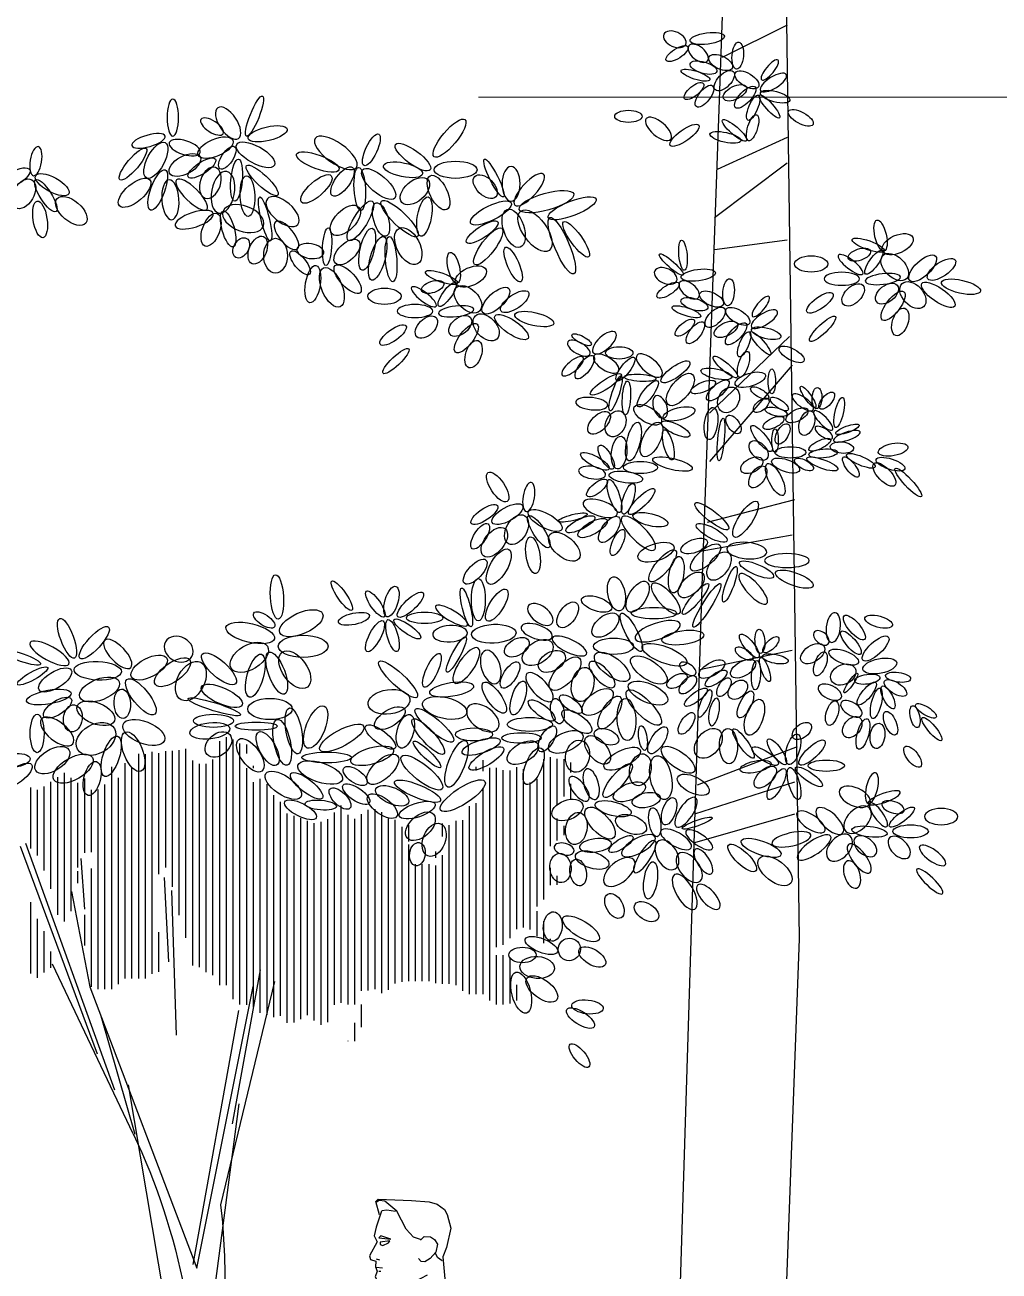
# Model space of a CAD drawing. Header units: millimetres. Extents: x 485872 to 486142, y -52344 to -52207.
# Drawn here: x 485983.327 to 485986.033, y -52337.635 to -52334.176 of the extents above; entities that cross this region are included whole.
import ezdxf

# ---------------------------------------------------------------- set-up
doc = ezdxf.new("R2010")
doc.units = ezdxf.units.MM
doc.header["$LTSCALE"] = 15

# ---------------------------------------------------------------- blocks, each defined once
blk = doc.blocks.new('m4')
at = {"color": 99}
for p, q in [((1153037.4, 193773.7), (1153037.4, 193833.74)), ((1153038.96, 193776.92), (1153038.96, 193834.3)), ((1153035.84, 193772.43), (1153035.84, 193832.8)), ((1153040.53, 193776.9), (1153040.53, 193833.37)), ((1153056.15, 193779.53), (1153056.15, 193830.94)), ((1153042.09, 193779.23), (1153042.09, 193829.11)), ((1153043.65, 193779.93), (1153043.65, 193828.13)), ((1153045.21, 193781.07), (1153045.21, 193828.13)), ((1153046.78, 193781.46), (1153046.78, 193828.91)), ((1153057.71, 193778.45), (1153057.71, 193830.39)), ((1153059.28, 193778.45), (1153059.28, 193830.46)), ((1153062.4, 193778.45), (1153062.4, 193828.26)), ((1152974.9, 193786.23), (1152974.9, 193826.66)), ((1152976.46, 193785.71), (1152976.46, 193827.18)), ((1152978.03, 193773.41), (1152978.03, 193827.21)), ((1153034.28, 193772.41), (1153034.28, 193827.14)), ((1153060.84, 193778.45), (1153060.84, 193827.21)), ((1153065.53, 193776.04), (1153065.53, 193827.43)), ((1152979.59, 193774.84), (1152979.59, 193822.38)), ((1153029.59, 193770.04), (1153029.59, 193823.42)), ((1153031.15, 193770.56), (1153031.15, 193824.62)), ((1153032.71, 193771.89), (1153032.71, 193823.89)), ((1153063.96, 193777.13), (1153063.96, 193824.92)), ((1153067.09, 193776.04), (1153067.09, 193823.37)), ((1153068.65, 193776.04), (1153068.65, 193822.2)), ((1153026.46, 193769.84), (1153026.46, 193819.33)), ((1153028.03, 193769.52), (1153028.03, 193820.89)), ((1152981.15, 193774.84), (1152981.15, 193819.01)), ((1152982.71, 193774.84), (1152982.71, 193818.34)), ((1153003.03, 193775.05), (1153003.03, 193816.98)), ((1153004.59, 193776.02), (1153004.59, 193817.65)), ((1153006.15, 193775.67), (1153006.15, 193817.52)), ((1153007.71, 193775.59), (1153007.71, 193816.48)), ((1153012.4, 193772.81), (1153012.4, 193818.46)), ((1153013.96, 193772.35), (1153013.96, 193816.9)), ((1153024.9, 193768.22), (1153024.9, 193816.64)), ((1152984.28, 193775.58), (1152984.28, 193815.06)), ((1152985.84, 193776.93), (1152985.84, 193814.93)), ((1152999.9, 193777.28), (1152999.9, 193815.17)), ((1153001.46, 193775.82), (1153001.46, 193815.51)), ((1153009.28, 193772.43), (1153009.28, 193815.44)), ((1153010.84, 193772.43), (1153010.84, 193816.34)), ((1153015.53, 193768.38), (1153015.53, 193815.34)), ((1153017.09, 193767.75), (1153017.09, 193814.71)), ((1153018.65, 193768.77), (1153018.65, 193814.39)), ((1153020.21, 193770.02), (1153020.21, 193814.96)), ((1153021.78, 193769.09), (1153021.78, 193815.53)), ((1153023.34, 193768.31), (1153023.34, 193816.09)), ((1152998.34, 193777.67), (1152998.34, 193813.53)), ((1152987.4, 193777.25), (1152987.4, 193808.55)), ((1152996.78, 193777.85), (1152996.78, 193809.5)), ((1152988.96, 193777.25), (1152988.96, 193806.98)), ((1152992.09, 193777.82), (1152992.09, 193804.94)), ((1152993.65, 193777.85), (1152993.65, 193804.94)), ((1152995.21, 193777.85), (1152995.21, 193804.94)), ((1152990.53, 193777.43), (1152990.53, 193804.58)), ((1153070.21, 193776.56), (1153070.21, 193803.9)), ((1153052.28, 193782.31), (1153053.29, 193801.87)), ((1153050.51, 193765.35), (1153051.65, 193798.86)), ((1153084.28, 193779.66), (1153084.28, 193796.15)), ((1152965.53, 193786.68), (1152965.53, 193791.7)), ((1153071.78, 193786.09), (1153071.78, 193793.19)), ((1153082.71, 193778.66), (1153082.71, 193792.31)), ((1153054.59, 193780.01), (1153054.59, 193789.2)), ((1153081.15, 193779.89), (1153081.15, 193789.43)), ((1153079.59, 193780.95), (1153079.59, 193784.74)), ((1152973.34, 193772.7), (1152973.34, 193783.4)), ((1152974.9, 193772.43), (1152974.9, 193783.87)), ((1152976.46, 193772.43), (1152976.46, 193783.87)), ((1152971.78, 193773.42), (1152971.78, 193776.99)), ((1153007.71, 193767.24), (1153007.71, 193772.43)), ((1153009.28, 193764.01), (1153009.28, 193768.2)), ((1153010.84, 193764.01), (1153010.84, 193764.04))]:
    blk.add_line(p, q, dxfattribs=at)
at = {"color": 116}
for p, q in [((1153034.28, 193830.52), (1153034.28, 193832.63)), ((1153048.34, 193787.91), (1153048.34, 193831.57)), ((1153049.9, 193793.1), (1153049.9, 193831.29)), ((1153051.46, 193799.69), (1153051.46, 193831.11)), ((1153053.03, 193804.13), (1153053.03, 193831.02)), ((1152959.28, 193826.09), (1152959.28, 193828.42)), ((1152960.84, 193820.57), (1152960.84, 193829.17)), ((1152962.4, 193818.52), (1152962.4, 193829.32)), ((1152963.96, 193809.11), (1152963.96, 193829.66)), ((1152965.53, 193796.71), (1152965.53, 193829.22)), ((1152979.59, 193826.42), (1152979.59, 193829)), ((1153054.59, 193802.62), (1153054.59, 193830.6)), ((1152970.21, 193790.26), (1152970.21, 193826.88)), ((1152971.78, 193789.86), (1152971.78, 193827.39)), ((1152973.34, 193787.8), (1152973.34, 193826.61)), ((1152981.15, 193826.61), (1152981.15, 193827.44)), ((1153032.71, 193827.14), (1153032.71, 193827.65)), ((1153076.46, 193791.67), (1153076.46, 193826.01)), ((1153078.03, 193793.23), (1153078.03, 193825.07)), ((1152959.28, 193820.05), (1152959.28, 193823.52)), ((1152967.09, 193795.15), (1152967.09, 193824.65)), ((1152968.65, 193789.81), (1152968.65, 193823.83)), ((1153071.78, 193807.51), (1153071.78, 193824.7)), ((1153073.34, 193804.16), (1153073.34, 193823.75)), ((1153074.9, 193794.05), (1153074.9, 193824.86)), ((1153079.59, 193799.19), (1153079.59, 193823.94)), ((1153081.15, 193803.43), (1153081.15, 193822.9)), ((1153084.28, 193808.51), (1153084.28, 193822.64)), ((1153070.21, 193807.69), (1153070.21, 193822.14)), ((1153082.71, 193806.95), (1153082.71, 193822.13)), ((1152960.84, 193811.63), (1152960.84, 193813.76)), ((1152962.4, 193810.37), (1152962.4, 193815.46)), ((1152987.4, 193808.56), (1152987.4, 193813.97)), ((1152988.96, 193811.32), (1152988.96, 193814.33)), ((1152996.78, 193810.13), (1152996.78, 193813.97)), ((1152990.53, 193806.38), (1152990.53, 193807.83)), ((1153071.76, 193794.48), (1153072.64, 193806.25)), ((1152962.4, 193800.12), (1152962.4, 193802.22)), ((1152963.96, 193800.08), (1152963.96, 193804.1)), ((1153073.34, 193800.54), (1153073.34, 193803.31)), ((1152967.09, 193788.24), (1152967.09, 193794.04)), ((1152963.96, 193787.44), (1152963.96, 193787.61))]:
    blk.add_line(p, q, dxfattribs=at)
at = {"color": 27}
for p, q in [((1153064.8, 193752.63), (1153085.42, 193809.67)), ((1153068.85, 193760.97), (1153086.68, 193808.98)), ((1153070.49, 193776.57), (1153074.79, 193798.59)), ((1153037.58, 193744.89), (1153031.11, 193780.48)), ((1153060.56, 193742.56), (1153079.22, 193781.76)), ((1153027.86, 193777.8), (1153040.33, 193726.08)), ((1153045.83, 193711.46), (1153032.83, 193776.65)), ((1153070.62, 193776.57), (1153045.83, 193711.46)), ((1153046.71, 193712.28), (1153036.08, 193771.1)), ((1153060.12, 193742.37), (1153067.96, 193769.73)), ((1153046.83, 193666.11), (1153061.64, 193753.86)), ((1153036.08, 193749.48), (1153046.59, 193669.64))]:
    blk.add_line(p, q, dxfattribs=at)
for centre, start, end in [((1153196, 193678.1), 154.547, 183.6902), ((1153189.35, 193709), 173.4603, 181.5354)]:
    blk.add_arc(centre, 150, start, end, dxfattribs=at)
at = {"color": 116, "extrusion": (0, 0, -1)}
for centre, major_axis, ratio in [((1152927.68, 193995.92), (-3.98, 0.54), 0.329118), ((1152920.64, 193991.95), (-0.26, 3.13), 0.42054), ((1152924.59, 193990.37), (2.68, 1.29), 0.508888), ((1152928.56, 193989.17), (3.1, 0.91), 0.409174), ((1152918.52, 193986.36), (2.67, 1.65), 0.480617), ((1152930.42, 193987.43), (3.32, 1.08), 0.270347), ((1153032.48, 193977.97), (-1.83, 4.63), 0.208689), ((1152917.2, 193975.27), (-0.93, 3), 0.360462), ((1152921.4, 193974.66), (2.77, 2.4), 0.257473), ((1153029.43, 193973.88), (-4.5, 1.08), 0.34686), ((1152923.48, 193973.04), (3.58, 0.78), 0.308968), ((1153005.43, 193970.15), (-1.69, 3.64), 0.329118), ((1152995.83, 193968.48), (4.02, 2.93), 0.322519), ((1153017.85, 193967.35), (4.92, 1.81), 0.306393), ((1152998.11, 193965.54), (4.53, 0.95), 0.34686), ((1152964.9, 193958.17), (-6.3, 1.78), 0.302788), ((1152958.96, 193956.62), (-5.53, 2.15), 0.28625), ((1152887.58, 193950.34), (0.83, 3.57), 0.360462), ((1153015.68, 193947.75), (-0.29, 4.36), 0.237905), ((1152883.63, 193948.33), (-3.51, 1.56), 0.540694), ((1152890.45, 193948.1), (3.7, 1.33), 0.264339), ((1152933.31, 193945.77), (0.31, 3.48), 0.270347), ((1152877.83, 193942.75), (-2.98, 2.82), 0.437157), ((1152884.3, 193943.04), (2.73, 2.7), 0.614425), ((1152889.14, 193944.14), (-1.92, 2.71), 0.313033), ((1152936, 193943.63), (2.75, 2.43), 0.205978), ((1152873.47, 193942.51), (-3.17, 2.17), 0.417809), ((1152922.74, 193937.22), (-0.26, 3.13), 0.42054), ((1152929.78, 193941.19), (-3.98, 0.54), 0.329118), ((1152926.7, 193935.65), (2.68, 1.29), 0.508888), ((1152930.66, 193934.45), (3.1, 0.91), 0.409174), ((1152920.62, 193931.64), (2.67, 1.65), 0.480617), ((1152932.53, 193932.71), (3.32, 1.08), 0.270347), ((1152956.76, 193926.22), (2.23, 1.16), 0.329118), ((1152919.3, 193920.54), (-0.93, 3), 0.360462), ((1152923.5, 193919.94), (2.77, 2.4), 0.257473), ((1152912.76, 193916.59), (0, 2.88), 0.294924), ((1152917.73, 193916.98), (-3.5, 1.08), 0.411957), ((1152925.58, 193918.32), (3.58, 0.78), 0.308968), ((1152943.22, 193917.42), (3.7, 0.22), 0.222639), ((1152991.41, 193849.75), (-1.8, 3.88), 0.308968), ((1153086.37, 193852.72), (4.37, 1.52), 0.204035), ((1152887.75, 193850.75), (-3.91, 0.77), 0.426863), ((1152999.24, 193847.67), (4.39, 4.13), 0.250757), ((1153032.29, 193848.5), (-1.39, 4.96), 0.366572), ((1153068.77, 193849.66), (5.49, 0.23), 0.394792), ((1152894.45, 193846.81), (-1.53, 2.25), 0.207959), ((1153068.34, 193845.32), (-4.55, 1.78), 0.502073), ((1152971.44, 193843.34), (-1.27, 3.9), 0.368132), ((1152976.99, 193843.45), (2.51, 3.47), 0.375175), ((1152986.86, 193845.33), (-5.08, 0.82), 0.311586), ((1153040.04, 193843.85), (4.71, 2.08), 0.366572), ((1153063.1, 193842.02), (0.2, 3.4), 0.554558), ((1152962.37, 193840.31), (0.61, 2.9), 0.508888), ((1152966.02, 193840.47), (3, 2.25), 0.35208), ((1153041.79, 193841.32), (6.09, 1.88), 0.148135), ((1153069.2, 193839.82), (4.28, 1.75), 0.530492), ((1152957.87, 193837.89), (3.33, 2.4), 0.414148), ((1153018.32, 193836.64), (-1.95, 4.86), 0.414532), ((1153023.39, 193835.74), (0.97, 5.32), 0.331393)]:
    blk.add_ellipse(centre, major_axis=major_axis, ratio=ratio, dxfattribs=at)
at = {"color": 116}
for centre, major_axis, ratio in [((1152935.21, 193995.72), (2.54, 1.16), 0.60828), ((1152929.78, 193992.49), (2.17, 1.76), 0.540694), ((1152913.2, 193988.64), (-1.89, 2.29), 0.318055), ((1152912.37, 193985.73), (-2.97, 1.84), 0.378486), ((1152938.99, 193975), (2.84, 2.39), 0.445277), ((1153038.59, 193976.35), (2.38, 3.55), 0.485521), ((1153013.67, 193969.46), (4.78, 3.36), 0.403503), ((1153048.64, 193970.67), (3.57, 1.15), 0.427525), ((1153083.08, 193967.54), (-0.56, 3.36), 0.38819), ((1152968.89, 193960.93), (-3.32, 3.59), 0.347589), ((1152894.52, 193943.63), (2.83, 2.19), 0.290128), ((1152896.55, 193940.34), (4.1, 0), 0.368132), ((1152937.31, 193940.99), (2.54, 1.16), 0.60828), ((1152931.88, 193937.76), (2.17, 1.76), 0.540694), ((1152915.3, 193933.92), (-1.89, 2.29), 0.318055), ((1152914.47, 193931), (-2.97, 1.84), 0.378486), ((1152995.33, 193932.87), (4.1, 0), 0.368132), ((1152951.49, 193925.55), (-2.57, 2.36), 0.439314), ((1152957.42, 193924.28), (2.57, 1.44), 0.440565), ((1152941.09, 193920.27), (2.84, 2.39), 0.445277), ((1152951.08, 193920.7), (2.87, 1.79), 0.453485), ((1152932.19, 193850.13), (1.8, 1.23), 0.519066), ((1152899.3, 193844.7), (2.64, 1.28), 0.521383), ((1152894.33, 193840.84), (2.37, 1.45), 0.530492), ((1152979.63, 193838.76), (3.5, 2.47), 0.595867)]:
    blk.add_ellipse(centre, major_axis=major_axis, ratio=ratio, dxfattribs=at)
at = {"color": 116, "extrusion": (0, 0, -1)}
for centre, major_axis, ratio in [((1152934.67, 193992.42), (-2.5, 1.59), 0.381666), ((1152923.74, 193986.15), (-2.08, 2.12), 0.508888), ((1152911.96, 193982.46), (3.38, 0.88), 0.351451), ((1152918.9, 193982.32), (-2.3, 2.39), 0.398406), ((1152921.27, 193983.36), (-2.64, 1.35), 0.508888), ((1152928.34, 193982.57), (-1.87, 2.41), 0.432555), ((1152930.77, 193983.75), (-2.15, 1.78), 0.40552), ((1152913.28, 193980.18), (2.31, 2.62), 0.243312), ((1152917.06, 193979.9), (-1.21, 2.9), 0.330424), ((1152906.05, 193977.57), (2.84, 1.54), 0.409174), ((1152945.95, 193977.91), (3.16, 0), 0.447471), ((1152932.96, 193973.52), (-3.29, 2.33), 0.321494), ((1153032.24, 193969.01), (4.35, 2.42), 0.398406), ((1153041.49, 193970.67), (-4.01, 1.72), 0.454183), ((1153055.32, 193967.75), (-2.16, 4.09), 0.428474), ((1153038.78, 193968.34), (-1.69, 2.55), 0.432555), ((1153048.6, 193966.65), (-3.53, 1.91), 0.517185), ((1153060.61, 193966.86), (-3.03, 3.61), 0.28036), ((1153003.75, 193962.27), (3.74, 3.28), 0.398406), ((1153008.11, 193961.13), (0.28, 4.97), 0.265604), ((1153012.12, 193962.84), (-2.35, 3.26), 0.423152), ((1153030.7, 193963.09), (3.61, 3.42), 0.265604), ((1153036.63, 193963.14), (-0.42, 4.87), 0.270347), ((1153044.66, 193965.95), (-3.14, 2.06), 0.35208), ((1153088.02, 193963.58), (-3.5, 1.97), 0.399643), ((1152995.36, 193960.6), (-3.04, 2.62), 0.587711), ((1153018.17, 193961.11), (-3.46, 3.07), 0.367264), ((1153034.12, 193959.47), (0.2, 4.71), 0.360462), ((1153054.87, 193960.88), (-1.71, 4.67), 0.322519), ((1153060.23, 193960.23), (-3.53, 2.99), 0.448878), ((1153079.29, 193962.1), (3.84, 2.08), 0.389299), ((1153080.78, 193959.55), (2.36, 3.67), 0.302788), ((1153085.91, 193959.98), (-1.89, 3.24), 0.628714), ((1152998.87, 193954.23), (4.2, 4.07), 0.274382), ((1153003.19, 193954.04), (1.14, 3.85), 0.423152), ((1153007.97, 193953.74), (-2.75, 4.56), 0.30137), ((1153011.45, 193953.83), (-3.07, 3.1), 0.540694), ((1153030.03, 193954.17), (1.24, 5.09), 0.180231), ((1153074.87, 193956.03), (3.33, 2.82), 0.540694), ((1153082.1, 193954.07), (0.65, 4.23), 0.375175), ((1152961.34, 193947.97), (2.78, 6.5), 0.240308), ((1152967.56, 193951.44), (3.26, 4.54), 0.490004), ((1153038.59, 193951.86), (1.16, 4.12), 0.331037), ((1153042.54, 193951.66), (-1.39, 3.77), 0.493677), ((1152958.05, 193949.47), (2.91, 4.04), 0.265604), ((1152996.89, 193947.9), (2.14, 4.1), 0.571299), ((1153006.39, 193947.17), (-1.17, 4.84), 0.322519), ((1153000.88, 193944.87), (0.42, 5.22), 0.252324), ((1153003.97, 193945.05), (-1.4, 5.05), 0.324416), ((1153011.08, 193946.52), (-2.69, 2.61), 0.528119), ((1153027.61, 193945.67), (0, 4.02), 0.681744), ((1153031.72, 193946.96), (-1.32, 3.14), 0.582286), ((1153035.56, 193947.48), (-1.25, 2.2), 0.671206), ((1152892.49, 193945.92), (-2.57, 0.85), 0.488369), ((1153021.93, 193944.03), (2.14, 2.65), 0.38819), ((1152903.63, 193943.76), (-3.84, 0), 0.49154), ((1153010.92, 193940.25), (2.9, 3.14), 0.397244), ((1153014.58, 193938.34), (1.9, 4.5), 0.482762), ((1153018.97, 193939.09), (-0.72, 4.31), 0.389299), ((1152868.97, 193938.49), (4.51, 1.03), 0.326457), ((1152874.22, 193936.62), (3.81, 2.62), 0.34686), ((1152880.1, 193936.55), (2.49, 2.69), 0.643683), ((1152884.68, 193934.06), (-2.48, 3.27), 0.39114), ((1152886.09, 193936.9), (-2.37, 1.93), 0.617936), ((1152893.92, 193936.61), (-2.22, 2.22), 0.600771), ((1152901.62, 193934.78), (-2.97, 2.14), 0.360462), ((1152936.77, 193937.69), (-2.5, 1.59), 0.381666), ((1153002.4, 193936.29), (-3.84, 0), 0.49154), ((1152883.01, 193930.36), (-1.06, 3.14), 0.540694), ((1152900.99, 193928.76), (-2.97, 2.83), 0.253091), ((1152925.85, 193931.43), (-2.08, 2.12), 0.508888), ((1152967.74, 193931.02), (4.51, 1.03), 0.326457), ((1152914.06, 193927.74), (3.38, 0.88), 0.351451), ((1152921.01, 193927.6), (-2.3, 2.39), 0.398406), ((1152923.37, 193928.64), (-2.64, 1.35), 0.508888), ((1152930.45, 193927.85), (-1.87, 2.41), 0.432555), ((1152932.87, 193929.02), (-2.15, 1.78), 0.40552), ((1152915.39, 193925.45), (2.31, 2.62), 0.243312), ((1152919.16, 193925.17), (-1.21, 2.9), 0.330424), ((1152908.15, 193922.84), (2.84, 1.54), 0.409174), ((1152948.05, 193923.18), (3.16, 0), 0.447471), ((1152935.06, 193918.8), (-3.29, 2.33), 0.321494), ((1152946.63, 193919.47), (-2.05, 2.69), 0.313951), ((1152956.05, 193919.9), (-1.99, 2.6), 0.396509), ((1152933.92, 193914.72), (-2.79, 3.5), 0.474756), ((1152951.15, 193915.91), (-3.57, 2.32), 0.249551), ((1152901.5, 193851.26), (-1.04, 2.74), 0.444141), ((1152949.72, 193850.58), (3.9, 2.95), 0.444141), ((1152963.65, 193851.82), (-2.95, 1.7), 0.637741), ((1153023.17, 193849.91), (2.92, 4.03), 0.569151), ((1153027.34, 193849.11), (1.79, 4.83), 0.366572), ((1153040.71, 193850.1), (3.85, 3.43), 0.366572), ((1152896.22, 193848.79), (-2.74, 1.43), 0.733144), ((1152911.96, 193852.41), (3, 0.59), 0.339865), ((1152914.32, 193849.93), (1.01, 2.79), 0.28625), ((1152916.42, 193848.64), (-0.2, 3.4), 0.305007), ((1152919.39, 193850.15), (-2.79, 1.62), 0.52608), ((1152926.62, 193850.05), (-2.94, 1.71), 0.443646), ((1152941.21, 193849.84), (4.06, 2.73), 0.444141), ((1152960.6, 193848.98), (-3.32, 3.59), 0.444141), ((1152973.33, 193848.67), (-1.88, 2.94), 0.432555), ((1153047.2, 193847.28), (-2.26, 4.33), 0.637246), ((1153051.44, 193849.32), (-3.98, 2.84), 0.444141), ((1153056.87, 193850.4), (-4.09, 2.17), 0.469281), ((1152883.52, 193848.17), (2.9, 0.41), 0.38621), ((1152890.62, 193847.7), (-2.91, 0.39), 0.38621), ((1152923.84, 193845.86), (-1.3, 2.07), 0.502073), ((1152925.62, 193847.89), (-2.44, 1.69), 0.381666), ((1152932.16, 193846.42), (-1.78, 1.92), 0.504647), ((1152934.68, 193847.31), (-2.27, 1.31), 0.504647), ((1152956.53, 193846.47), (-0.89, 3.92), 0.634727), ((1153058.78, 193843.63), (3.23, 4.01), 0.366572), ((1153078.62, 193847.53), (-3.71, 2.3), 0.432555), ((1153083.87, 193848.45), (-3.52, 1.94), 0.235084), ((1152884.13, 193845.67), (2.52, 1.6), 0.436349), ((1152885.86, 193843.5), (1.33, 2.62), 0.366899), ((1152888.56, 193842.11), (-0.84, 3.51), 0.313446), ((1152890.78, 193844.38), (-2.08, 2.56), 0.326133), ((1152920.61, 193845.27), (-1.86, 1.84), 0.684879), ((1152930.32, 193843.54), (-2.59, 1.94), 0.321493), ((1152941.4, 193844.5), (4.5, 1.92), 0.444141), ((1152942.39, 193841.16), (3.89, 3.89), 0.343298), ((1152953.08, 193842.43), (-3.38, 2.62), 0.50759), ((1153001.34, 193842.48), (-4.84, 0.65), 0.579315), ((1153080.07, 193843.57), (-5.15, 0.93), 0.306393), ((1152898.78, 193839.86), (-0.83, 2.81), 0.463452), ((1152916.76, 193838.89), (-1.43, 4.12), 0.454183), ((1152918.84, 193841.86), (-1.48, 3.07), 0.38819), ((1152946.38, 193838.39), (0.28, 4.88), 0.444141), ((1152950.23, 193839.98), (-2.31, 3.7), 0.410927), ((1152959.26, 193841.92), (2.5, 1.91), 0.42054), ((1152988.47, 193841.05), (5.11, 1.13), 0.468601), ((1153028.91, 193840.81), (5.15, 0), 0.476544), ((1153078.08, 193841.12), (-3.17, 2.01), 0.427525), ((1152877.08, 193840.39), (2.36, 1.47), 0.34686), ((1152879.61, 193839.03), (0.59, 2.5), 0.419313), ((1152885.27, 193837.51), (1.15, 2.7), 0.444141), ((1152990.86, 193837.06), (4.37, 3.75), 0.262155), ((1153001.17, 193838.69), (-3.41, 2.12), 0.470168), ((1153074.53, 193838.65), (-0.38, 3.12), 0.690886)]:
    blk.add_ellipse(centre, major_axis=major_axis, ratio=ratio, start_param=3.141593, end_param=9.424778, dxfattribs=at)
at = {"color": 60}
for centre, major_axis, ratio in [((1153051.39, 193977.62), (0, 4.28), 0.308968), ((1153042.31, 193975.55), (2.56, 1.66), 0.432555), ((1152973.09, 193962.31), (0, 4.02), 0.517185), ((1152993.29, 193936.16), (2.83, 2.19), 0.290128)]:
    blk.add_ellipse(centre, major_axis=major_axis, ratio=ratio, dxfattribs=at)
at = {"color": 60, "extrusion": (0, 0, -1)}
for centre, major_axis, ratio in [((1152987.35, 193972.85), (-3.58, 4.29), 0.30414), ((1152977.06, 193963.62), (2.2, 4.37), 0.193105), ((1152985.95, 193965.55), (-4.98, 0), 0.398406), ((1152979.07, 193961.64), (2.43, 2.38), 0.582286), ((1152986.36, 193942.87), (0.83, 3.57), 0.360462), ((1152982.4, 193940.86), (-3.51, 1.56), 0.540694), ((1152989.23, 193940.63), (3.7, 1.33), 0.264339), ((1152972.24, 193935.04), (-3.17, 2.17), 0.417809), ((1152976.61, 193935.28), (-2.98, 2.82), 0.437157), ((1152983.07, 193935.58), (2.73, 2.7), 0.614425), ((1152987.91, 193936.67), (-1.92, 2.71), 0.313033)]:
    blk.add_ellipse(centre, major_axis=major_axis, ratio=ratio, dxfattribs=at)
at = {"color": 116}
for centre, major_axis, ratio in [((1153057.02, 193972.24), (-3.86, 1.1), 0.329118), ((1153042.7, 193962.53), (-1.18, 3.56), 0.628714), ((1153039.79, 193960.34), (-0.93, 4.8), 0.540694), ((1153047.01, 193959.8), (3.49, 3.42), 0.328278), ((1153051.95, 193958.61), (0.32, 4.62), 0.428474), ((1153025.97, 193955.87), (3.54, 2.98), 0.510088), ((1153035.08, 193954.26), (4.67, 1.72), 0.588123), ((1153046.43, 193954), (-4.4, 1.43), 0.367264), ((1153025.08, 193950.39), (2.53, 3.12), 0.423152), ((1153019.57, 193946.74), (3.11, 0.48), 0.540694), ((1152887.04, 193940.27), (-4.07, 0.48), 0.299107), ((1152958.84, 193920.1), (-2.41, 2.05), 0.372892), ((1152977.8, 193850.53), (1.24, 3.82), 0.540694), ((1152952.05, 193848.77), (2.83, 2.85), 0.399643), ((1152966.52, 193845.87), (2.9, 3.14), 0.419314), ((1152928.23, 193842.09), (-1.38, 3.11), 0.305007), ((1152926.1, 193840.12), (-0.64, 3.17), 0.35072)]:
    blk.add_ellipse(centre, major_axis=major_axis, ratio=ratio, start_param=3.141593, end_param=9.424778, dxfattribs=at)
at = {"color": 60, "extrusion": (0, 0, -1)}
for centre, major_axis, ratio in [((1152989.89, 193960.26), (1.92, 3.92), 0.454183), ((1152977.78, 193955.55), (-4.69, 2.33), 0.324416), ((1152993.16, 193954.71), (-0.84, 4.55), 0.34686), ((1152972.49, 193952), (1.49, 4.38), 0.510088), ((1152978.39, 193947.82), (-3.14, 4.19), 0.306393), ((1152979.79, 193951.13), (-3.65, 2.39), 0.302788), ((1152972.61, 193943.63), (1.75, 4), 0.302788), ((1152991.26, 193938.45), (-2.57, 0.85), 0.488369), ((1152972.99, 193929.16), (3.81, 2.62), 0.34686), ((1152978.87, 193929.09), (2.49, 2.69), 0.643683), ((1152984.86, 193929.43), (-2.37, 1.93), 0.617936), ((1152992.69, 193929.15), (-2.22, 2.22), 0.600771), ((1152983.45, 193926.59), (-2.48, 3.27), 0.39114), ((1153000.4, 193927.31), (-2.97, 2.14), 0.360462), ((1152981.78, 193922.89), (-1.06, 3.14), 0.540694), ((1152999.76, 193921.29), (-2.97, 2.83), 0.253091)]:
    blk.add_ellipse(centre, major_axis=major_axis, ratio=ratio, start_param=3.141593, end_param=9.424778, dxfattribs=at)
at = {"color": 60}
blk.add_ellipse((1152985.81, 193932.8), major_axis=(-4.07, 0.48), ratio=0.299107, start_param=3.141593, end_param=9.424778, dxfattribs=at)
at = {"color": 99, "extrusion": (0, 0, -1)}
for centre, major_axis, ratio in [((1152948.9, 193913.84), (-1.32, 4.05), 0.194095), ((1152922.75, 193912.32), (-1.51, 2.75), 0.750963), ((1152925.23, 193914.51), (-2.48, 2.21), 0.398406), ((1152928.62, 193915.29), (-2.83, 1.16), 0.370761), ((1152941.45, 193913.74), (-2.25, 2.95), 0.318055), ((1152946.4, 193912.76), (-0.25, 3.92), 0.240308), ((1152915.19, 193911.07), (-1.67, 1.41), 0.519066), ((1152904.63, 193906.94), (-0.97, 2.8), 0.572499), ((1152906.91, 193908.75), (-2.49, 1.27), 0.473107), ((1152921.62, 193906.64), (1.39, 2.01), 0.540694), ((1152926.81, 193906.85), (-0.52, 3.72), 0.402377), ((1152941.47, 193908.87), (3.1, 1.83), 0.49154), ((1152948.91, 193906.8), (-1.33, 2.87), 0.708495), ((1152952.73, 193907.01), (-2.31, 2.32), 0.540694), ((1152910.24, 193904.44), (-1.27, 2.29), 0.504647), ((1152912.35, 193906.98), (-2.37, 1.12), 0.432555), ((1152924.5, 193903.15), (-0.48, 4.95), 0.151774), ((1152935, 193905.56), (3.25, 1.55), 0.327693), ((1152936.7, 193901.92), (0.92, 3.48), 0.294924), ((1152892.14, 193898.22), (3.29, 1.4), 0.290128), ((1152896.54, 193901.27), (2.69, 0.26), 0.488369), ((1152908.43, 193900.17), (3.58, 0), 0.369254), ((1152885.28, 193897.45), (3.32, 1.08), 0.351451), ((1152886.69, 193895.05), (2.42, 2.52), 0.432555), ((1152894.45, 193896.78), (1.75, 2.29), 0.360462), ((1152901.06, 193897.5), (3.61, 1.3), 0.270347), ((1152905.3, 193897.37), (2.15, 1.16), 0.424831), ((1152909.55, 193897.13), (3.21, 1.12), 0.415918), ((1152911.95, 193893.9), (1.83, 3.67), 0.368132), ((1152916.02, 193894.5), (-1.62, 2.38), 0.557078), ((1152917.37, 193897.2), (-2.46, 1.33), 0.574487), ((1152935.74, 193897.47), (4.56, 1.1), 0.276634), ((1152943.17, 193896.68), (3.93, 0), 0.360462), ((1152881.16, 193893.21), (3.02, 3.27), 0.212037), ((1152946.53, 193894.45), (3.89, 0.53), 0.330424), ((1152953.2, 193891.93), (-2.3, 1.84), 0.400514), ((1152973.94, 193885.89), (-3.5, 1.97), 0.399643), ((1152940.86, 193884.6), (4.03, 0.97), 0.341491), ((1152950.36, 193882.34), (-2.15, 2.89), 0.45877), ((1152957.05, 193883.54), (-3.31, 1.68), 0.318055), ((1152958.77, 193885.1), (-3.28, 0.81), 0.209301), ((1152965.21, 193884.42), (3.84, 2.08), 0.389299), ((1152966.69, 193881.86), (2.36, 3.67), 0.302788), ((1152971.82, 193882.29), (-1.89, 3.24), 0.628714), ((1152979.28, 193885.79), (-3.03, 2.07), 0.360462), ((1152954.23, 193882.68), (-3.34, 1.86), 0.370761), ((1152976.98, 193879.38), (-2.49, 3.15), 0.564202), ((1152980.25, 193880.76), (-1.84, 2.86), 0.415918), ((1152930.71, 193878.51), (-3.02, 1.15), 0.467627), ((1152948.43, 193879.33), (-1.32, 2.99), 0.360462), ((1152960.78, 193878.34), (3.33, 2.82), 0.540694), ((1152968.02, 193876.38), (0.65, 4.23), 0.375175), ((1152924.96, 193873.88), (-2.2, 3.04), 0.578417), ((1152928.09, 193875.86), (-3.31, 2.84), 0.410927), ((1152938.01, 193873.93), (-2.98, 3.54), 0.34686), ((1152939.56, 193877.08), (-4.15, 1.34), 0.454183), ((1152975.94, 193873.74), (-2.34, 3.99), 0.428474), ((1152916.29, 193873.05), (3.94, 1.68), 0.286899), ((1152934.87, 193871.88), (-0.74, 4.21), 0.397244), ((1152981.4, 193872.58), (-2.49, 2.69), 0.437704), ((1152907.53, 193870.84), (4.35, 1.57), 0.326457), ((1152922.46, 193869.66), (-1.48, 4.11), 0.216278), ((1152931.39, 193869.52), (-2.69, 2.61), 0.528119), ((1152927.79, 193864.77), (-3.14, 5.04), 0.17493), ((1152930.41, 193866.26), (-2.97, 3.54), 0.224439), ((1152937.26, 193866.35), (3.07, 3.46), 0.367264), ((1152943.82, 193866.79), (-2.09, 3.43), 0.493677), ((1152888.01, 193861.03), (3.19, 0.85), 0.394792), ((1152893.63, 193859.63), (2.36, 2.74), 0.360462), ((1152940.03, 193862.97), (5.24, 0), 0.252324), ((1152945.25, 193858.55), (2.3, 4.41), 0.265604), ((1152951.26, 193860.22), (-2.83, 2.33), 0.566441), ((1152993.1, 193861.89), (4.19, 0), 0.315405), ((1153009.48, 193861.67), (-3.59, 0.76), 0.360462), ((1152977.1, 193858.23), (-5.15, 0.22), 0.421558), ((1152997.12, 193859.33), (3.08, 2.14), 0.276634), ((1153000.55, 193857.78), (1.04, 3.7), 0.319501), ((1153004.6, 193857.65), (-1.87, 3.55), 0.329118), ((1152966.93, 193853.87), (-3.32, 2.26), 0.611219), ((1152971.77, 193855.1), (-2.72, 1.57), 0.600771), ((1152985.77, 193853.41), (-2.18, 4.08), 0.204035), ((1153021.21, 193855.31), (5.76, 0), 0.442386), ((1152903.28, 193853.62), (-2.59, 1.78), 0.594763), ((1152937.6, 193853.36), (5.14, 1.95), 0.343298), ((1153033.69, 193852.78), (-4.18, 2.53), 0.579315)]:
    blk.add_ellipse(centre, major_axis=major_axis, ratio=ratio, start_param=3.141593, end_param=9.424778, dxfattribs=at)
for centre, major_axis, ratio in [((1152902.29, 193912.73), (-0.11, 2.44), 0.463452), ((1152904.35, 193912.99), (1.71, 2.43), 0.254444), ((1152915.57, 193913.91), (2.05, 1.16), 0.400514), ((1152897.16, 193909.4), (-0.81, 3.49), 0.263753), ((1152900.02, 193912.13), (-1.61, 1.84), 0.463452), ((1152911, 193911.37), (2.03, 1.35), 0.38621), ((1152911.76, 193909.56), (2.54, 0.63), 0.360463), ((1152934.23, 193909.08), (-3.7, 0.94), 0.370761), ((1152895.25, 193905.52), (-2.71, 0.98), 0.262154), ((1152915.11, 193903.38), (2.34, 2.93), 0.301783), ((1152940.59, 193903.16), (-1.93, 3.91), 0.45959), ((1152944.77, 193902.68), (-1.06, 4.46), 0.334715), ((1152901.66, 193901.95), (-2.51, 1.23), 0.337934), ((1152912, 193902.88), (0, 2.71), 0.279068), ((1152948.09, 193900.13), (-0.44, 3.79), 0.463452), ((1152884.67, 193900.81), (-3.43, 0.65), 0.40552), ((1152900.86, 193899.92), (-3.3, 0.3), 0.313033), ((1152951.07, 193899.07), (1.59, 2.73), 0.372892), ((1152953.69, 193898.1), (3.26, 1.76), 0.318055), ((1152976.21, 193892.15), (2.23, 3.34), 0.399643), ((1152942.87, 193888.8), (-2.97, 2.89), 0.284576), ((1152945.97, 193889.44), (-1.14, 3.53), 0.318055), ((1152949.18, 193890.08), (1.29, 3.83), 0.292267), ((1152918.83, 193884.71), (-2.66, 4.1), 0.328278), ((1152926.61, 193885.4), (3.85, 3.01), 0.251036), ((1152926.67, 193881.56), (3.53, 1.91), 0.305609), ((1152948.7, 193867.45), (0.77, 3.94), 0.493677), ((1153027.29, 193866.74), (0.31, 5.14), 0.293258), ((1152976.42, 193864.83), (-2.24, 3.64), 0.375175), ((1152980.68, 193866.08), (0, 4.89), 0.328278), ((1152983.45, 193864.31), (1.12, 4.49), 0.204035), ((1153000.8, 193865.67), (-1.05, 3.51), 0.411957), ((1153004.52, 193865.1), (2.04, 2.94), 0.316504), ((1153012.28, 193867.04), (2.34, 3.37), 0.253091), ((1152953.29, 193865.1), (3.47, 1.18), 0.437704), ((1152959.99, 193862.59), (-1.97, 2.77), 0.554558), ((1152996.4, 193864.92), (-2.92, 2.76), 0.329118), ((1153021.65, 193860.65), (-4.94, 2.2), 0.453485), ((1153030.26, 193861.41), (2.4, 1.59), 0.426001), ((1153033.47, 193858.4), (5.61, 1.32), 0.376847), ((1153069.57, 193856.16), (-3.32, 3.59), 0.308968), ((1153075.85, 193857.16), (1.7, 4.58), 0.308968), ((1152888.72, 193854.8), (-2.94, 2.69), 0.369948), ((1152894.43, 193856.14), (2.24, 2.63), 0.327693), ((1152912.97, 193855.68), (-1.73, 1.72), 0.424831), ((1152915.5, 193856.47), (0.16, 2.79), 0.40552), ((1152917.95, 193855.4), (2.11, 2.67), 0.332735), ((1152933.34, 193857.33), (-4.84, 0.65), 0.328278), ((1152949.37, 193855.31), (-4.63, 0), 0.408071), ((1152896.1, 193852.81), (3.38, 1.27), 0.407479)]:
    blk.add_ellipse(centre, major_axis=major_axis, ratio=ratio, dxfattribs=at)
at = {"color": 99}
for centre, major_axis, ratio in [((1152905.56, 193911.75), (2.41, 1.74), 0.381666), ((1152938.59, 193910.69), (0.97, 2.55), 0.562321), ((1152954.43, 193911.44), (3.69, 0.4), 0.381666), ((1152900.85, 193907.56), (2.13, 2.19), 0.308968), ((1152900.71, 193904.72), (1.98, 1.27), 0.400514), ((1152895.4, 193903.9), (-3.07, 1), 0.292267), ((1152915.79, 193900.61), (2.02, 1.8), 0.627902), ((1152954.34, 193895.49), (3.12, 0.52), 0.447471), ((1152969, 193889.85), (-0.56, 3.36), 0.38819), ((1152952.46, 193887.23), (3.93, 1.32), 0.426863), ((1152943.61, 193881.48), (3.78, 3.78), 0.331037), ((1152966.33, 193862.69), (2.72, 2.05), 0.554558), ((1152898.52, 193859.65), (-0.43, 3.43), 0.475155), ((1152986.89, 193862.42), (3.67, 2.19), 0.286899), ((1152939.16, 193858.8), (-5.22, 1.72), 0.343298), ((1152967.17, 193858.67), (3.57, 1.17), 0.427525), ((1152901.28, 193857.26), (1.58, 1.37), 0.621798), ((1152959.59, 193855.39), (3.95, 1.86), 0.346044), ((1153050.02, 193854.67), (3.06, 1.68), 0.811041), ((1153064.13, 193853.55), (3.01, 3.16), 0.410927), ((1152919.15, 193853.62), (2.05, 1.17), 0.440565), ((1153079.93, 193853.69), (4.51, 2.48), 0.311586)]:
    blk.add_ellipse(centre, major_axis=major_axis, ratio=ratio, dxfattribs=at)
for centre, major_axis, ratio in [((1152918.53, 193877.46), (4.61, 0.42), 0.408071), ((1152909.26, 193875.14), (5.15, 0), 0.311586), ((1152917.08, 193868.6), (3.14, 3.4), 0.326457), ((1152987.22, 193858.22), (-4.01, 0.23), 0.470168), ((1152983.45, 193850.86), (-2.76, 4.03), 0.366899)]:
    blk.add_ellipse(centre, major_axis=major_axis, ratio=ratio, start_param=3.141593, end_param=9.424778, dxfattribs=at)
at = {"extrusion": (0, 0, -1)}
for centre, major_axis, ratio in [((1152932.49, 193837.47), (-1.59, 2.4), 0.45877), ((1152875.7, 193836.17), (2.22, 2.65), 0.262154), ((1152888.29, 193834.59), (-0.36, 2.91), 0.579315), ((1152891.66, 193835.04), (-0.99, 3.53), 0.355313), ((1152894.12, 193836.62), (-1.7, 2.19), 0.673317), ((1152905.78, 193835.72), (-2.01, 1.6), 0.595867), ((1152927.44, 193832.86), (-2.49, 3.04), 0.672863), ((1152939.15, 193833.57), (-1.93, 3.01), 0.422005), ((1152964.73, 193833.91), (-1.71, 2.94), 0.443646), ((1152968.74, 193837.25), (5.24, 0), 0.306393), ((1153032.08, 193836.84), (4.89, 0), 0.193105), ((1153042.83, 193835.76), (-4.6, 0.53), 0.408071), ((1153058.1, 193835.38), (4.8, 1.88), 0.494872), ((1153069.18, 193833.89), (-4.26, 2.4), 0.695178), ((1152922.78, 193832.21), (0.15, 4.1), 0.506181), ((1152951.02, 193834.4), (2.76, 1.09), 0.572499), ((1152953.06, 193831.36), (2.49, 3.03), 0.552709), ((1152957.71, 193829.89), (-0.81, 3.67), 0.729308), ((1152960.44, 193833.19), (-3.91, 1.74), 0.50759), ((1152970.68, 193834.11), (-4.54, 0), 0.270347), ((1152970.36, 193830.71), (-3.47, 2.02), 0.540694), ((1152980.02, 193832.12), (-4.4, 1.44), 0.326457), ((1152981.67, 193834.93), (-4.28, 0), 0.353106), ((1153040.84, 193832.6), (-2.61, 2.32), 0.702902), ((1153060.58, 193830.94), (1.82, 4.54), 0.444141), ((1153065.66, 193829.86), (-1.5, 4.65), 0.38621), ((1152880.15, 193829.77), (1.8, 2.32), 0.444141), ((1152934.43, 193829.08), (3.75, 2.71), 0.408071), ((1152947.38, 193829.3), (-4.13, 2.08), 0.408071), ((1152967.86, 193827.58), (-1.72, 4.2), 0.415918), ((1152978.81, 193829.37), (-3.95, 2.41), 0.326457), ((1153002.81, 193826.87), (-3.4, 3.13), 0.469281), ((1153005.25, 193829.99), (-4.96, 1.38), 0.366572), ((1153079.27, 193828.97), (-3.85, 2.4), 0.540694), ((1152916.52, 193827.48), (-3.59, 0.76), 0.360462), ((1152938.42, 193824.96), (1.03, 5.05), 0.476544), ((1152943.19, 193826.75), (-0.83, 3.66), 0.653862), ((1153015.78, 193829.59), (5.76, 0), 0.213001), ((1153017.28, 193826.12), (5.14, 1.69), 0.418601), ((1153070.05, 193824.74), (-0.96, 3.9), 0.470168), ((1153074.44, 193827.01), (-4.46, 2.58), 0.494872), ((1153087.43, 193825.48), (-3.37, 2.49), 0.40552), ((1153088.34, 193828.89), (-3.9, 0.45), 0.408524), ((1152904.16, 193825.14), (3.08, 2.14), 0.276634), ((1152907.59, 193823.58), (1.04, 3.7), 0.319501), ((1152911.64, 193823.45), (-1.87, 3.55), 0.329118), ((1152914.26, 193825.06), (-2.34, 2.22), 0.52608), ((1152930.92, 193823.29), (3.6, 1.79), 0.470168), ((1153009.18, 193825.31), (2.66, 1.83), 0.467627), ((1153020.42, 193823.05), (3.65, 2.85), 0.326457), ((1153025.83, 193823.17), (4.05, 2.73), 0.444141), ((1153000.61, 193820.73), (3.77, 1.63), 0.460165), ((1153008.94, 193821.11), (3.03, 2.07), 0.411957), ((1153012.69, 193820.1), (2.31, 2.25), 0.467627), ((1152949.47, 193817.74), (4.15, 1.05), 0.375175), ((1152960.04, 193817.47), (-3.51, 1.32), 0.603565), ((1152994.82, 193817.43), (-4.15, 1.36), 0.367672), ((1153021.84, 193817.5), (3.66, 1.85), 0.368132), ((1152945.32, 193814.11), (3.53, 1.27), 0.553268), ((1152952.5, 193814.43), (3.14, 3.4), 0.469281), ((1152957.98, 193813.18), (-0.7, 3.69), 0.653862), ((1152994.07, 193813.68), (-3.02, 2.78), 0.598214), ((1152890.14, 193812.44), (4.07, 0.48), 0.299107), ((1152990.89, 193810.54), (-1.48, 3.73), 0.634727), ((1152915.24, 193808.68), (4.61, 1.63), 0.328278), ((1152947.67, 193809.56), (-2.73, 1.72), 0.35072), ((1152919.59, 193806.35), (3.17, 3), 0.346044), ((1152954.32, 193805.87), (3.85, 1.16), 0.470168), ((1152994.78, 193807.23), (-0.4, 2.68), 0.662786), ((1152912.02, 193803.37), (3.66, 2.84), 0.530492), ((1152957.57, 193802.98), (0.6, 3.08), 0.600771), ((1152961.67, 193804.04), (0.29, 3.39), 0.720925), ((1152941.75, 193793.95), (2.63, 1.72), 0.600771), ((1152949.17, 193795.26), (1.54, 2.74), 0.600771), ((1152956.91, 193789.98), (4.17, 2.55), 0.38621), ((1152963.46, 193790.5), (-0.24, 3.4), 0.637741), ((1152959.6, 193785.2), (-1.05, 2.4), 0.973248), ((1152966.08, 193786.11), (3.73, 1.49), 0.399643), ((1152954.31, 193783.46), (2.98, 1.82), 0.513659), ((1152967.07, 193781.02), (4, 0.29), 0.634727), ((1152965.97, 193776.05), (3.45, 2.52), 0.50759), ((1152970.76, 193775.2), (1.2, 4.74), 0.444141), ((1152955.41, 193771.89), (3.65, 0.39), 0.437704), ((1152957.03, 193769.31), (3.17, 2.02), 0.402377), ((1152957.26, 193760.64), (2.18, 2.62), 0.38819)]:
    blk.add_ellipse(centre, major_axis=major_axis, ratio=ratio, start_param=3.141593, end_param=9.424778, dxfattribs=at)
for centre, major_axis, ratio in [((1152997.56, 193835.65), (-1.09, 3.87), 0.470168), ((1153041.97, 193838.07), (4.63, 0), 0.326457), ((1153082.8, 193835.15), (0, 4.45), 0.360462), ((1152942.58, 193834.1), (0.43, 2.85), 0.327693), ((1152992.28, 193834.43), (3.62, 4.02), 0.279068), ((1153003.33, 193834.35), (3.42, 2.56), 0.353106), ((1153012.3, 193834.11), (-5.07, 2.74), 0.327693), ((1153026.08, 193833.11), (1.13, 5.29), 0.348835), ((1152903.44, 193830.73), (-2.92, 2.76), 0.329118), ((1152907.83, 193831.48), (-1.05, 3.51), 0.411957), ((1152911.56, 193830.91), (2.04, 2.94), 0.316504), ((1152919.32, 193832.84), (2.34, 3.37), 0.253091), ((1152985.72, 193828.14), (-2.05, 5.38), 0.327693), ((1153029.44, 193831.65), (2.08, 3.84), 0.432555), ((1153033.45, 193830.11), (2.68, 3.66), 0.478306), ((1152914.29, 193829.91), (3, 1.95), 0.316504), ((1152992.55, 193830.3), (3.14, 3.03), 0.216278), ((1152900.14, 193827.69), (-4.19, 0), 0.315405), ((1152948.43, 193824.25), (-3.2, 3.81), 0.303547), ((1152993.75, 193826.09), (4.72, 3.75), 0.313446), ((1152945.72, 193821.65), (-3.64, 1.48), 0.480617), ((1152984.28, 193820.75), (-5.13, 3.33), 0.308968), ((1152994.75, 193821.79), (5.33, 2.18), 0.262155), ((1152936.53, 193817.16), (-1.06, 3.14), 0.455321), ((1152941.81, 193819.74), (-3.25, 0.67), 0.512236), ((1153002.89, 193818.35), (3.31, 2.42), 0.460165), ((1153017.14, 193818.58), (3.65, 0.32), 0.308968), ((1152882.66, 193815.8), (-2.83, 2.19), 0.290128), ((1152939.84, 193814.62), (0.56, 3.36), 0.38819), ((1152880.62, 193812.51), (-4.1, 0), 0.368132), ((1152930.01, 193814.42), (-3.45, 1.24), 0.180231), ((1152970.46, 193783.91), (-3.14, 0), 0.570732)]:
    blk.add_ellipse(centre, major_axis=major_axis, ratio=ratio, dxfattribs=at)
for centre, major_axis, ratio in [((1153078.16, 193835.62), (3.62, 2.88), 0.469281), ((1152889.59, 193822.51), (-0.83, 3.57), 0.360462), ((1152954.55, 193823.42), (1.01, 3.52), 0.463452), ((1152957.36, 193822.33), (2.06, 2.71), 0.443646), ((1152893.55, 193820.5), (3.51, 1.56), 0.540694), ((1152886.72, 193820.27), (-3.7, 1.33), 0.264339), ((1152888.04, 193816.31), (1.92, 2.71), 0.313033), ((1152932.62, 193816.93), (-2.23, 3.34), 0.399643), ((1152892.88, 193815.21), (-2.73, 2.7), 0.614425), ((1152899.34, 193814.92), (2.98, 2.82), 0.437157), ((1152903.71, 193814.68), (3.17, 2.17), 0.417809), ((1152953.56, 193809.27), (-3.72, 0.46), 0.402377), ((1152960.83, 193808.42), (2.29, 0.58), 0.560719)]:
    blk.add_ellipse(centre, major_axis=major_axis, ratio=ratio)
for centre, major_axis, ratio in [((1152884.69, 193818.09), (2.57, 0.85), 0.488369), ((1152873.55, 193815.93), (3.84, 0), 0.49154), ((1152883.26, 193808.78), (2.22, 2.22), 0.600771), ((1152891.09, 193809.07), (2.37, 1.93), 0.617936), ((1152897.08, 193808.72), (-2.49, 2.69), 0.643683), ((1152902.96, 193808.79), (-3.81, 2.62), 0.34686), ((1152908.21, 193810.66), (-4.51, 1.03), 0.326457), ((1152929.55, 193810.56), (3.03, 2.07), 0.360462), ((1152934.9, 193810.66), (3.5, 1.97), 0.399643), ((1152937.01, 193807.07), (1.89, 3.24), 0.628714), ((1152942.15, 193806.64), (-2.36, 3.67), 0.302788), ((1152943.63, 193809.19), (-3.84, 2.08), 0.389299), ((1152875.55, 193806.95), (2.97, 2.14), 0.360462), ((1152892.5, 193806.23), (2.48, 3.27), 0.39114), ((1152928.59, 193805.53), (1.84, 2.86), 0.415918), ((1152931.85, 193804.15), (2.49, 3.15), 0.564202), ((1152894.17, 193802.53), (1.06, 3.14), 0.540694), ((1152940.82, 193801.16), (-0.65, 4.23), 0.375175), ((1152948.05, 193803.11), (-3.33, 2.82), 0.540694), ((1152876.19, 193800.93), (2.97, 2.83), 0.253091), ((1152932.9, 193798.52), (2.34, 3.99), 0.428474), ((1152927.43, 193797.36), (2.49, 2.69), 0.437704)]:
    blk.add_ellipse(centre, major_axis=major_axis, ratio=ratio, start_param=3.141593, end_param=9.424778)
blk = doc.blocks.new('E39')
at = {"color": 47}
for p, q in [((36.6601, 14.5534), (36.638, 12.976)), ((36.7821, 13.516), (36.8153, 12.4644))]:
    blk.add_line(p, q, dxfattribs=at)
at = {"color": 45}
for p, q in [((36.7488, 14.454), (36.7821, 13.516)), ((36.6561, 14.1674), (36.7602, 14.1198)), ((36.6487, 13.829), (36.7714, 13.686)), ((36.6487, 13.4048), (36.7862, 13.3762)), ((36.6449, 13.1617), (36.7937, 13.1188)), ((36.638, 12.976), (36.6712, 12.0807))]:
    blk.add_line(p, q, dxfattribs=at)
at = {"color": 49}
for p, q in [((36.6561, 14.3343), (36.7528, 14.2866)), ((36.6561, 14.1293), (36.7639, 14.0483)), ((36.6561, 14.0149), (36.7639, 14.0006)), ((36.6524, 13.8719), (36.7714, 13.7575)), ((36.6449, 13.6288), (36.7751, 13.5954)), ((36.6487, 13.5764), (36.7825, 13.5525)), ((36.6412, 13.2618), (36.79, 13.2046)), ((36.6449, 13.2093), (36.7937, 13.1617))]:
    blk.add_line(p, q, dxfattribs=at)
blk = doc.blocks.new('02FMAN04')
at = {"color": 0, "linetype": 'ByBlock'}
for p, q in [((-4.09, 62.9), (-4.33, 61.98)), ((-5.2, 47.99), (-6.24, 48.51)), ((-0.79, 47.26), (-4.66, 46.29)), ((-4.66, 45.32), (-1.76, 44.94)), ((2.36, 30.85), (1.69, 28.89)), ((4.43, 30.85), (2.36, 30.85)), ((2.51, 28.87), (2.82, 30.11)), ((2.82, 30.11), (3.14, 30.11)), ((5.71, 30.87), (5.16, 30.87)), ((5.55, 30.07), (5.86, 30.04)), ((5.86, 30.04), (6.08, 28.92)), ((6.66, 29.76), (6.92, 28.85)), ((-5.14, 29.12), (-3.33, 20.66)), ((13.53, 28.78), (13.53, 17.2))]:
    blk.add_line(p, q, dxfattribs=at)
for points in [[(3.51, 70.28), (3.91, 71.74), (3.66, 71.99), (0.03, 71.85), (-1.88, 71.7), (-2.77, 71.46), (-3.55, 70.85), (-3.84, 70.32), (-4.26, 68.83), (-3.77, 66.74), (-3.38, 65.74), (-3.62, 62.94)], [(-0.96, 67.59), (-0.21, 67.87), (0.6, 68.72), (1.6, 70.67), (2.91, 71.77), (3.55, 71.85), (3.83, 71.67)], [(3.27, 70.67), (3.87, 68.94), (4.08, 68.01), (3.76, 67.34), (4.58, 65.85), (4.47, 65.42), (3.91, 65.25), (3.94, 64.64), (3.76, 64.18), (3.98, 63.54), (3.66, 62.97), (3.09, 62.62), (2.59, 62.69), (2.24, 62.41), (3.27, 60.21), (2.45, 60.53), (2.41, 61.52), (1.99, 62.3), (1.63, 62.23)], [(3.23, 70.75), (2.7, 70.82), (1.77, 70.67)], [(-0.96, 67.55), (-1.35, 67.94), (-2.03, 67.91), (-2.49, 67.62), (-2.81, 67.09), (-2.63, 66.24), (-1.99, 65.56), (-1.42, 65.17), (-1.03, 65.21), (-0.75, 65.56)], [(-3.3, 65.28), (-2.81, 65.67), (-2.59, 66.13)], [(3.48, 65.35), (3.83, 65.49)], [(1.6, 62.9), (-0.32, 63.05), (-1.71, 63.76)], [(3.87, 64.61), (3.16, 64.54)], [(3.59, 64.18), (3.37, 64.18)], [(-4.09, 62.9), (1.67, 62.55), (1.53, 60.17), (0.78, 60.45)], [(-4.68, 61.9), (-5.54, 60.6), (-6.5, 60), (-7.36, 58.01), (-8.4, 54.12), (-9.61, 50.75), (-9.95, 49.03), (-8.14, 40.04), (-7.36, 38.49), (-6.58, 38.06), (-6.06, 37.8), (-5.72, 38.06), (-5.28, 37.8), (-4.59, 37.8), (-4.25, 37.37), (-3.47, 36.42), (-1.83, 34.6), (-1.39, 34.6), (-2, 36.16), (-0.53, 34.77), (-0.27, 34.95), (-0.62, 35.9), (0.59, 34.95), (0.85, 35.21), (-0.18, 36.67), (1.11, 35.72), (1.29, 35.98), (-0.7, 38.14), (0.59, 37.88), (0.51, 38.49), (-0.44, 38.92), (-1.14, 39.27), (-2.95, 39.35), (-3.21, 40.56), (-3.12, 40.91), (-4.77, 45.23), (-5.2, 47.9), (-3.04, 52.14), (-3.3, 49.89)], [(-4.85, 60.86), (-3.21, 61.21), (-0.18, 60.17), (0.42, 59.05), (1.54, 58.79), (1.11, 57.66), (2.15, 56.11), (2.93, 52.4), (2.93, 45.23)], [(-4.07, 61.9), (-2.35, 61.55), (-0.01, 60.95), (1.98, 58.96), (3.27, 56.63), (3.88, 52.48), (3.27, 46.87), (3.1, 44.54), (2.67, 39.18), (2.15, 35.47)], [(1.63, 61.47), (2.24, 60.43), (3.62, 56.97), (4.14, 51.45), (3.71, 46.26), (4.05, 43.76), (4.74, 42.2), (4.31, 45.31), (4.31, 49.2), (4.57, 52.14), (4.31, 54.9), (3.45, 58.18), (2.5, 60.69)], [(3.36, 60.26), (4.66, 59.22), (4.4, 58.7), (5.09, 58.36), (5.69, 56.37), (5.18, 51.36), (4.74, 44.02), (4.92, 39.61), (5.52, 35.47), (5.26, 35.21), (5.18, 33.82), (5.87, 32.87), (6.56, 32.01), (6.47, 30.97), (6.82, 29.85), (6.3, 29.68), (5.69, 30.8), (5.69, 31.32), (4.66, 31.58)], [(3.01, 44.54), (3.71, 42.46), (2.93, 41.94)], [(2.58, 33.22), (4.05, 35.55), (4.31, 39.52), (4.48, 42.29)], [(1.72, 36.59), (2.41, 32.96), (-1.05, 30.46), (-5.46, 29.42), (-9.35, 30.11), (-7.88, 38.92)], [(3.01, 33.48), (3.19, 33.22), (3.62, 32.96), (3.45, 32.44), (3.88, 30.89)], [(1.94, 32.06), (4.19, 20.57), (3.76, 18.58), (2.46, 17.2), (-9.55, 11.59), (-11.46, 12.28), (-13.01, 13.83), (-13.44, 15.21), (-2.29, 21), (-0.99, 20.74), (-2.2, 21.61), (-1.86, 21.95), (-4.88, 29.29)], [(3.36, 29.85), (3.1, 30.63), (3.27, 30.63), (3.97, 29.94), (3.62, 30.63), (4.05, 30.8), (4.83, 30.02), (4.31, 31.23), (4.83, 31.23), (5.44, 30.11)], [(3.45, 29.83), (3.86, 29.55), (4.03, 29.72), (4.82, 29.46), (5.01, 29.7), (5.66, 29.46), (5.88, 29.74)], [(-6.01, 19.45), (-6.01, 28.78), (-5.06, 28.78)], [(4.62, 28.78), (14.57, 28.78), (14.57, 17.11), (2.64, 17.11)], [(-4.02, 14.09), (-4.28, 4.59), (-2.29, 4.07), (1.6, 4.24), (2.12, 16.68)], [(-11.63, 12.19), (-13.44, 11.33), (-13.96, 10.29), (-14.31, 7.53), (-14.65, 4.76), (-15.52, 4.59), (-16.64, 6.14), (-17.85, 11.93), (-17.85, 14.87), (-16.64, 14.96), (-15, 14.26), (-14.14, 14.26), (-13.27, 14.52)], [(1.08, 4.07), (1.34, 3.55), (3.41, 2.08), (6.35, 1.13), (6.7, 0.44), (6.09, 0.01), (-0.56, 0.01), (-3.67, 0.1), (-3.93, 1.13), (-3.24, 2.43), (-2.64, 3.29), (-2.64, 3.98)]]:
    blk.add_lwpolyline(points, dxfattribs=at)
for points in [[(2.27, 67.66), (3.34, 68.01), (3.59, 67.8)], [(2.38, 67.48), (3.41, 67.3), (3.41, 67.06), (3.12, 66.95), (2.52, 67.23)]]:
    blk.add_lwpolyline(points, close=True, dxfattribs=at)

msp = doc.modelspace()

# ---------------------------------------------------------------- linework, layer by layer
at = {"linetype": 'Continuous', "lineweight": 13}
msp.add_lwpolyline([(485989.445, -52334.3766), (485984.5872, -52334.3766)], dxfattribs=at)

# ---------------------------------------------------------------- block references
at = {"lineweight": 5, "xscale": -1.867160084307194, "yscale": 1.867160084307194, "zscale": 1.867160084307194}
msp.add_blockref('E39', (486053.8866, -52360.9415), dxfattribs=at)
for name, p, xscale, yscale, zscale in [('m4', (499820.3545, -54662.1646), -0.012, 0.012, 0.012), ('02FMAN04', (485984.4014, -52339.2766), -0.02557648107316345, 0.02557648107316345, 0.02557648107319787)]:
    msp.add_blockref(name, p, dxfattribs=dict(xscale=xscale, yscale=yscale, zscale=zscale))

doc.saveas('drawing.dxf')
